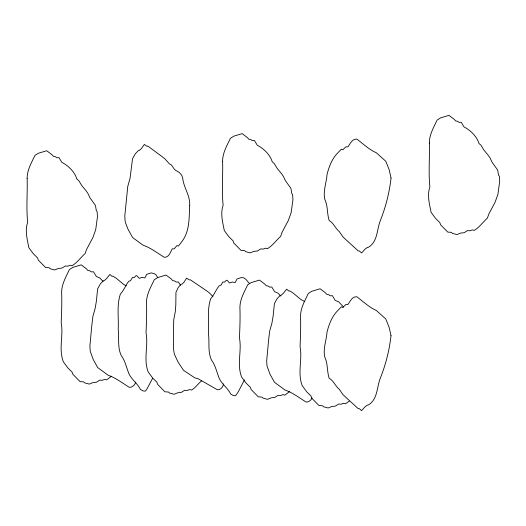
<?xml version="1.0" encoding="UTF-8"?>
<svg xmlns="http://www.w3.org/2000/svg" width="526" height="526" viewBox="0 0 526 526"><rect width="100%" height="100%" fill="white"/><g stroke="black" fill="none" stroke-linecap="round" stroke-linejoin="round"><path stroke-width="0.79" d="M223.596 383.927C223.024 386.906 220.769 389.93 217.468 389.805L198.21 378.786L194.916 377.911L183.502 370.304L178.176 362.296L174.389 354.241L173.521 349.113L173.508 328.145L173.744 319.709L175.29 311.708L175.829 304.764L175.947 292.351L178.275 287.413L181.082 284.25L181.943 284.132L183.922 282.317L186.592 278.149L189.321 279.917L190.451 279.832C196.606 284.171 202.983 288.215 208.98 292.509L212.945 296.638M135.747 382.054C134.919 384.854 132.513 387.445 129.416 387.386C122.703 383.237 115.812 377.852 108.284 375.327L97.737 367.628L93.24 359.528L90.262 351.381L89.887 346.193L91.853 325.002L92.878 316.481L95.153 308.4L96.343 301.385L97.632 288.84L100.394 283.856L103.464 280.667L104.326 280.542L106.443 278.714L109.881 274.454L111.999 276.301L113.123 276.216L116.594 278.53L123.774 284.527L126.26 285.835M311.99 397.985C311.109 400.332 308.742 402.134 306.198 402.107C299.491 397.965 292.594 392.574 285.066 390.049L274.519 382.349L270.022 374.249L267.044 366.103L266.669 360.915L268.635 339.73L269.66 331.209L271.935 323.122L273.125 316.106L274.414 303.568L277.176 298.577L280.246 295.388L281.108 295.27L283.225 293.436L286.663 289.175L288.781 291.023L289.905 290.937L293.376 293.252L300.556 299.248L304.791 301.628M152.665 378.227L146.498 389.766L145.189 391.173L142.802 390.844L140.37 389.358C137.154 382.658 130.106 378.746 128.028 371.349C126.102 365.932 124.682 360.185 121.236 355.484C117.37 347.502 119.257 338.021 118.205 329.401C118.837 317.566 116.548 305.474 120.375 294.1C123.86 290.286 125.576 285.447 128.614 281.397L130.619 280.555L132.539 277.36L134.169 277.524L135.925 275.762L136.694 275.617L139.291 278.366L142 277.412L144.854 277.952L146.728 274.329L151.205 272.882L154.368 273.717L156.15 275.019L157.708 277.583M244.472 379.923L237.693 392.856L235.497 395.802L233.11 395.467L230.677 393.981C227.462 387.281 220.414 383.369 218.329 375.972C216.403 370.554 214.989 364.807 211.544 360.106C207.678 352.131 209.565 342.65 208.506 334.03C209.138 322.195 206.856 310.097 210.683 298.722C214.161 294.908 215.884 290.069 218.921 286.019L220.92 285.177L222.84 281.982L224.477 282.153L226.233 280.384L226.995 280.24L229.599 282.988L232.308 282.035L235.155 282.574L237.035 278.951L241.513 277.504C245.622 277.366 246.898 281.167 249.442 283.369M111.453 376.215L106.574 379.897L104.648 379.41L102.202 380.324L99.802 380.12L96.462 382.224L92.865 382.599L89.256 384.098L84.765 382.908L83.641 381.863L80.057 381.62L72.864 374.302L72.055 372.033L67.867 367.937L63.35 361.829C58.36 348.883 63.699 335.713 61.174 322.642C61.621 312.556 62.015 302.595 61.634 292.522C61.595 284.191 66 276.827 69.432 269.555L72.904 267.379L81.195 264.867L86.488 268.852L87.868 270.456L89.814 270.811L91.425 271.916L93.49 271.771L96.317 276.466L99.782 277.945L103.096 281.423M289.727 391.443L284.849 395.131L282.922 394.638L280.476 395.559L278.076 395.348L274.736 397.452L271.14 397.827L267.53 399.333L263.039 398.136L261.915 397.097L258.332 396.847L251.139 389.536L250.33 387.267L246.142 383.165L241.625 377.057C236.634 364.117 241.973 350.941 239.448 337.87C239.895 327.783 240.29 317.822 239.909 307.749C239.869 299.419 244.274 292.055 247.707 284.783L251.178 282.607L259.469 280.102L264.762 284.086L266.143 285.69L268.089 286.039L269.7 287.143L271.764 286.999L274.592 291.693L278.057 293.173L280.818 296.072M201.497 381.015C197.796 383.802 195.633 387.912 191.431 390.075L189.505 389.588L187.059 390.502L184.665 390.299L181.319 392.396L177.722 392.771L174.113 394.276L169.622 393.086L168.498 392.041L164.914 391.791L157.721 384.48L156.912 382.211L152.724 378.109L148.207 372.007C143.223 359.061 148.556 345.891 146.031 332.813C146.484 322.734 146.872 312.773 146.491 302.7C146.452 294.369 150.857 287.005 154.289 279.733L157.761 277.55L166.052 275.045L171.351 279.03L172.725 280.634L174.678 280.983L176.282 282.094L178.347 281.949L180.457 285.224M349.231 401.18L345.457 403.797L343.531 403.31L341.091 404.224L338.691 404.021L335.351 406.118L331.755 406.493L328.145 407.998L323.654 406.808L322.53 405.763L318.947 405.513L311.754 398.202L310.945 395.933L306.75 391.831L302.24 385.729C297.249 372.783 302.588 359.613 300.057 346.535C300.51 336.456 300.898 326.495 300.517 316.422C300.477 308.091 304.889 300.727 308.315 293.455L311.793 291.272L320.084 288.767L325.377 292.752L326.751 294.356L328.704 294.705L330.315 295.816L332.379 295.671L335.2 300.366L338.672 301.845L343.636 307.066M189.676 205.535C189.058 217.797 189.807 231.131 181.996 241.447L178.413 246.089L176.914 245.596L174.198 248.798L172.239 248.864C170.273 252.217 169.148 257.444 164.303 257.326C157.596 253.177 150.699 247.792 143.171 245.267L132.624 237.568L128.127 229.468L125.832 223.642L125.149 221.321L124.78 216.133L127.765 186.421L130.047 178.34L132.519 158.78L135.281 153.796L138.351 150.607L139.212 150.489L141.336 148.654L144.361 144.446L146.892 146.241L148.01 146.156C153.684 150.554 159.602 154.651 165.105 158.99L169.379 163.875C172.574 164.546 173.034 168.721 175.651 170.398C178.886 171.785 181.911 174.244 182.673 177.867C183.502 187.552 190.412 195.639 189.676 205.535M27.135 178.38C27.628 193.042 26.096 207.678 27.681 222.294C24.729 230.566 27.26 239.422 28.851 247.687L33.368 253.795L37.563 257.898L38.365 260.166L45.558 267.478L49.142 267.727L50.266 268.773L54.763 269.963L58.366 268.457L61.969 268.082L65.309 265.978L67.709 266.189L70.149 265.268L72.075 265.761C77.256 262.54 80.708 257.53 85.199 253.427L86.593 249.409L92.885 237.568L95.699 229.73L97.481 216.784L97.119 211.583L96.311 210.558L95.443 205.442L89.861 197.638L87.895 193.397L86.021 190.708L81.668 185.408L78.722 180.549L76.796 178.925C74.725 171.864 68.216 165.559 61.818 162.33L58.991 157.636L56.933 157.774L55.322 156.669L53.369 156.321L51.995 154.716L46.696 150.732L38.405 153.237L34.933 155.413C31.501 162.685 27.096 170.049 27.135 178.38M222.597 161.291C223.09 175.954 221.558 190.59 223.142 205.206C220.184 213.477 222.722 222.334 224.313 230.598L228.83 236.707L233.025 240.809L233.827 243.078L241.02 250.389L244.603 250.639L245.727 251.678L250.225 252.868L253.828 251.369L257.431 250.994L260.771 248.89L263.164 249.1L265.61 248.18L267.537 248.666C272.718 245.451 276.17 240.441 280.66 236.338L282.054 232.314L288.347 220.473L291.161 212.642L292.943 199.696L292.581 194.495L291.772 193.463L290.904 188.347L285.322 180.549L283.356 176.309L281.482 173.619L277.13 168.32L274.184 163.461L272.258 161.837C270.186 154.775 263.677 148.464 257.28 145.235L254.452 140.541L252.395 140.685L250.784 139.581L248.831 139.232L247.457 137.628L242.157 133.637L233.866 136.149L230.395 138.325C226.962 145.597 222.557 152.961 222.597 161.291M429.354 143C429.847 157.662 428.315 172.298 429.9 186.908C426.948 195.185 429.479 204.042 431.077 212.307L435.587 218.415L439.782 222.511L440.584 224.78L447.784 232.097L451.367 232.341L452.492 233.386L456.982 234.576L460.585 233.077L464.188 232.702L467.529 230.598L469.928 230.802L472.368 229.888L474.294 230.375C479.482 227.16 482.927 222.15 487.418 218.047L488.818 214.023L495.111 202.181L497.918 194.35L499.7 181.404L499.345 176.203L498.536 175.171L497.662 170.056L492.08 162.258L490.12 158.017L488.24 155.328L483.887 150.022L480.942 145.169L479.022 143.539C476.95 136.484 470.435 130.172 464.037 126.944L461.21 122.249L459.152 122.394L457.541 121.289L455.588 120.934L454.214 119.33L448.915 115.345L440.63 117.857L437.152 120.033C433.726 127.305 429.315 134.669 429.354 143M391.042 177.998C389.424 192.47 385.795 206.876 380.41 220.368C376.734 229.474 377.878 241.592 368.43 247.299L367.556 247.351L365.202 249.008L361.625 252.953L359.35 250.974L358.219 250.968C353.163 246.135 347.824 241.592 342.939 236.858L339.342 231.664C335.529 228.665 333.767 223.149 329.164 220.473C326.929 213.595 328.014 206.028 324.805 199.341C322.944 190.892 326.468 182.851 327.04 174.514C328.96 166.847 331.742 159.385 337.192 153.5L341.381 149.174L342.807 149.779L345.937 146.807L347.896 146.899C350.316 143.73 352.058 138.627 356.924 139.107C363.025 143.749 369.232 149.693 376.327 152.764L385.782 161.252L389.168 169.661L391.042 177.998M391.009 335.673C389.391 350.145 385.762 364.551 380.37 378.043C376.695 387.149 377.846 399.267 368.391 404.974L367.516 405.027L365.162 406.683L361.586 410.628L359.311 408.649L358.186 408.643C353.124 403.817 347.785 399.267 342.906 394.533L339.303 389.339C335.496 386.34 333.734 380.824 329.131 378.155C326.896 371.271 327.974 363.709 324.766 357.016C322.905 348.574 326.429 340.526 327.008 332.195C328.921 324.522 331.702 317.066 337.159 311.182L341.348 306.849L342.768 307.46L345.898 304.482L347.857 304.574C350.277 301.405 352.019 296.302 356.884 296.782C362.993 301.424 369.193 307.368 376.287 310.439L385.749 318.927L389.135 327.336L391.009 335.673"/></g></svg>
